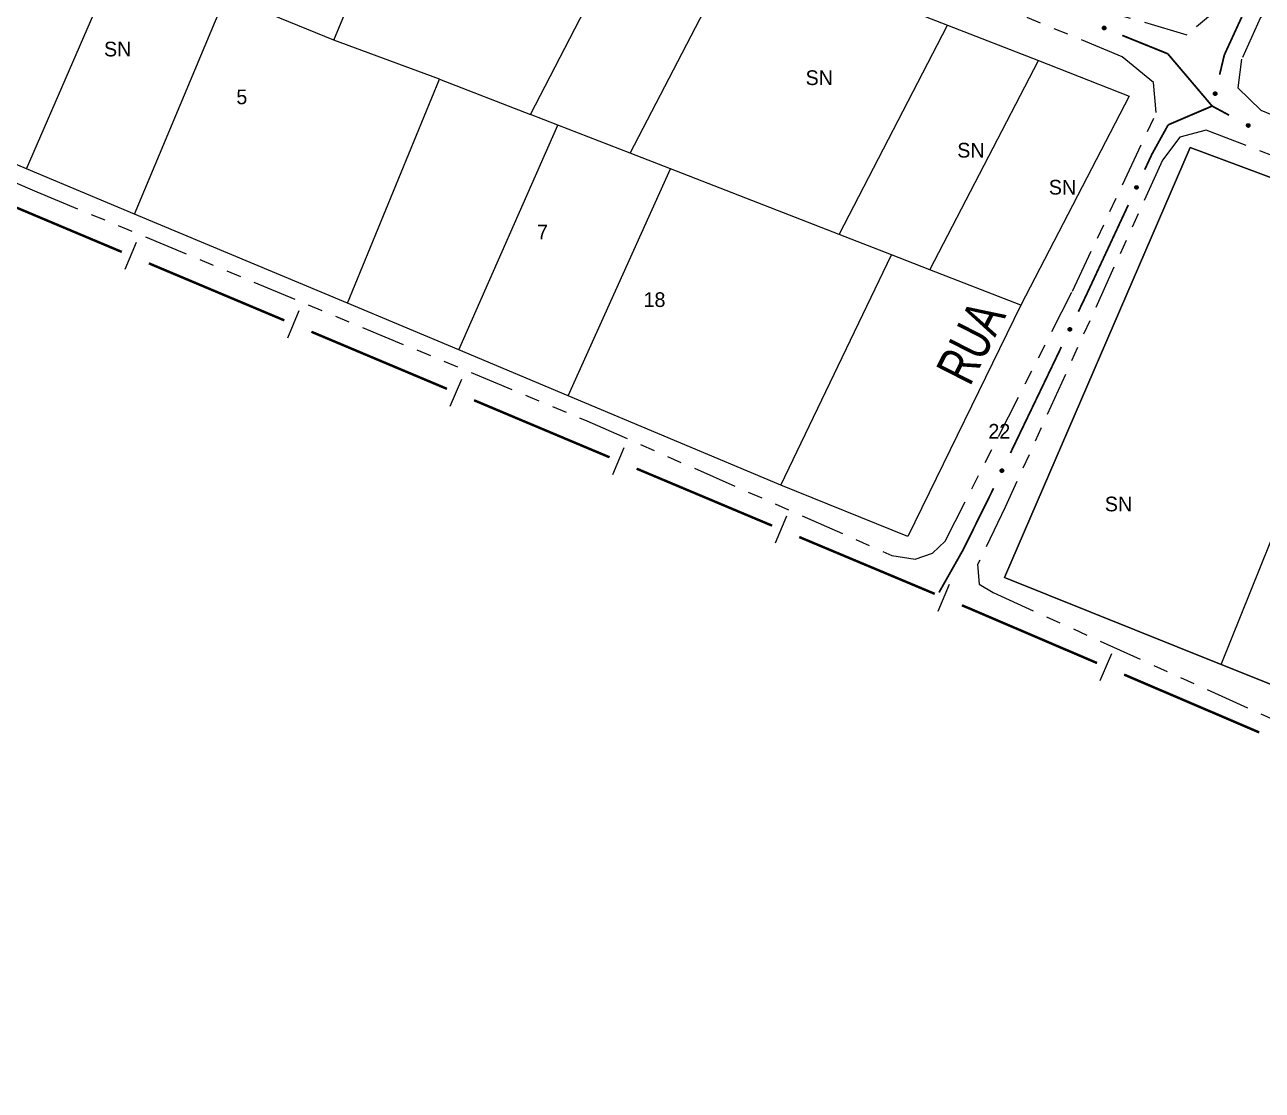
# Model space of a CAD drawing. Extents: x 205454 to 206599, y 4874260 to 4875179.
# Drawn here: x 205575.3 to 205701.6, y 4874324.9 to 4874433.7 of the extents above; entities that cross this region are included whole.
import ezdxf
from ezdxf.enums import TextEntityAlignment as Align

# ---------------------------------------------------------------- set-up
doc = ezdxf.new("R2010")
doc.units = 0
doc.header["$LTSCALE"] = 1.5
doc.header["$MEASUREMENT"] = 0
doc.linetypes.add('TRACO_25', pattern=[8, 3, -1, 1, -1, 1, -1])
for name, color, linetype in [('CD_MALHA_LOTES', 7, 'CONTINUOUS'), ('LM-LIM-SETORES-BAIRROS', 250, 'CONTINUOUS'), ('RU-QUADRA', 210, 'CONTINUOUS'), ('SV-EIXO-RUA-N-PAV', 6, 'CONTINUOUS'), ('SV-RUA-NAO-PAV', 7, 'CONTINUOUS'), ('SV-TXT-RUA-N-PAV', 7, 'CONTINUOUS'), ('Th_NmrPort', 7, 'CONTINUOUS')]:
    doc.layers.add(name, color=color, linetype=linetype)
doc.styles.add('ARIAL', font='ARIAL.SHX')

msp = doc.modelspace()

# ---------------------------------------------------------------- linework, layer by layer
at = {"layer": 'CD_MALHA_LOTES', "linetype": 'Continuous', "flags": 128}
for points in [[(205606.855868, 4874432.098188), (205615.151336, 4874452.105519)], [(205626.914363, 4874424.536863), (205637.999833, 4874445.923702)], [(205637.10658, 4874420.570064), (205648.189695, 4874441.948221)], [(205648.189695, 4874441.948221), (205669.495393, 4874433.635999)], [(205575.512253, 4874418.990555), (205584.960103, 4874440.789107)], [(205586.534662, 4874414.368695), (205595.841668, 4874436.63032)], [(205606.855868, 4874432.098188), (205595.841668, 4874436.63032)], [(205658.417198, 4874412.275996), (205669.495393, 4874433.635999)], [(205669.495393, 4874433.635999), (205678.758668, 4874430.022017)], [(205617.656202, 4874428.140129), (205606.855868, 4874432.098188)], [(205667.682612, 4874408.669908), (205678.758668, 4874430.022017)], [(205678.758668, 4874430.022017), (205688.021872, 4874426.408063)], [(205608.24624, 4874405.264709), (205617.656202, 4874428.140129)], [(205617.656202, 4874428.140129), (205626.914363, 4874424.536863)], [(205688.021872, 4874426.408063), (205676.947955, 4874405.063847)], [(205575.512253, 4874418.990555), (205564.108776, 4874423.772201)], [(205619.623781, 4874400.493937), (205629.712726, 4874423.447744)], [(205629.712726, 4874423.447744), (205626.914363, 4874424.536863)], [(205637.10658, 4874420.570064), (205629.712726, 4874423.447744)], [(205694.235886, 4874421.170967), (205675.310917, 4874377.259125)], [(205715.602205, 4874413.191834), (205694.235886, 4874421.170967)], [(205641.202645, 4874418.97588), (205637.10658, 4874420.570064)], [(205586.534662, 4874414.368695), (205575.512253, 4874418.990555)], [(205630.779439, 4874395.816205), (205641.202645, 4874418.97588)], [(205658.417198, 4874412.275996), (205641.202645, 4874418.97588)], [(205608.24624, 4874405.264709), (205586.534662, 4874414.368695)], [(205663.767126, 4874410.193811), (205658.417198, 4874412.275996)], [(205652.489589, 4874386.712817), (205663.767126, 4874410.193811)], [(205667.682612, 4874408.669908), (205663.767126, 4874410.193811)], [(205676.947955, 4874405.063847), (205667.682612, 4874408.669908)], [(205619.623781, 4874400.493937), (205608.24624, 4874405.264709)], [(205676.947955, 4874405.063847), (205665.436864, 4874381.461696)], [(205630.779439, 4874395.816205), (205619.623781, 4874400.493937)], [(205652.489589, 4874386.712817), (205630.779439, 4874395.816205)], [(205697.421487, 4874368.40504), (205706.359694, 4874390.602707)], [(205665.436864, 4874381.461696), (205652.489589, 4874386.712817)], [(205675.310917, 4874377.259125), (205697.421487, 4874368.40504)], [(205697.421487, 4874368.40504), (205720.220756, 4874359.295189)]]:
    msp.add_lwpolyline(points, dxfattribs=at)
at = {"layer": 'LM-LIM-SETORES-BAIRROS', "const_width": 0.25}
for points in [[(205571.40135, 4874416.322153), (205585.225699, 4874410.500867)], [(205587.990569, 4874409.33661), (205601.814918, 4874403.515323)], [(205604.579788, 4874402.351066), (205618.404137, 4874396.529779)], [(205621.169007, 4874395.365522), (205628.541993, 4874392.260836)], [(205628.541993, 4874392.260836), (205628.913434, 4874392.104426)], [(205628.913434, 4874392.104426), (205634.994133, 4874389.546083)], [(205637.759357, 4874388.382666), (205648.82025, 4874383.728997)], [(205648.82025, 4874383.728997), (205649.686123, 4874383.364697)], [(205649.686123, 4874383.364697), (205651.586335, 4874382.567629)], [(205654.352811, 4874381.407196), (205668.185195, 4874375.605027)], [(205670.951144, 4874374.443348), (205684.742903, 4874368.545265)], [(205687.501255, 4874367.365648), (205701.293014, 4874361.467564)]]:
    msp.add_lwpolyline(points, dxfattribs=at)
at = {"layer": 'LM-LIM-SETORES-BAIRROS'}
for points in [[(205585.565194, 4874408.730346), (205586.729451, 4874411.495216)], [(205602.154413, 4874401.744802), (205603.31867, 4874404.509672)], [(205618.743631, 4874394.759259), (205619.907889, 4874397.524128)], [(205635.334166, 4874387.775666), (205636.497583, 4874390.540889)], [(205651.928277, 4874380.79758), (205653.08871, 4874383.564056)], [(205668.527137, 4874373.834978), (205669.687571, 4874376.601454)], [(205685.072545, 4874366.772883), (205686.252162, 4874369.531235)]]:
    msp.add_lwpolyline(points, dxfattribs=at)
at = {"layer": 'RU-QUADRA', "linetype": 'Continuous', "flags": 128}
msp.add_lwpolyline([(205550.363656, 4874483.091419), (205584.618857, 4874469.015693), (205594.711939, 4874464.60449), (205606.049721, 4874459.649288), (205616.403012, 4874455.124361), (205623.489494, 4874452.105384), (205637.999833, 4874445.923702), (205648.189695, 4874441.948221), (205669.495393, 4874433.635999), (205678.758668, 4874430.022017), (205688.021872, 4874426.408063), (205676.947955, 4874405.063847), (205665.436864, 4874381.461696), (205652.489589, 4874386.712817), (205630.779439, 4874395.816205), (205619.623781, 4874400.493937), (205608.24624, 4874405.264709), (205586.534662, 4874414.368695), (205575.512253, 4874418.990555), (205564.108776, 4874423.772201)], dxfattribs=at)
at = {"layer": 'RU-QUADRA', "linetype": 'Continuous'}
msp.add_lwpolyline([(205720.220756, 4874359.295189), (205697.414689, 4874368.388045), (205675.310917, 4874377.259125), (205694.235886, 4874421.170967), (205715.607614, 4874413.206348)], dxfattribs=at)
at = {"layer": 'SV-EIXO-RUA-N-PAV', "const_width": 0.18}
for points in [[(205699.908916, 4874435.353097), (205698.118973, 4874431.453578)], [(205691.957295, 4874430.723148), (205687.318437, 4874432.59886)], [(205698.118973, 4874431.453578), (205697.729102, 4874430.604215)], [(205692.601827, 4874429.963453), (205691.957295, 4874430.723148)], [(205696.483493, 4874425.38823), (205692.601827, 4874429.963453)], [(205697.729102, 4874430.604215), (205697.249354, 4874428.595272)], [(205691.998859, 4874423.470396), (205696.448821, 4874425.373403)], [(205696.448821, 4874425.373403), (205696.483493, 4874425.38823)], [(205696.483493, 4874425.38823), (205698.211356, 4874424.458135)], [(205690.346697, 4874420.483795), (205691.921309, 4874423.33021)], [(205691.921309, 4874423.33021), (205691.998859, 4874423.470396)], [(205689.608834, 4874418.900175), (205690.031175, 4874419.806613)], [(205690.031175, 4874419.806613), (205690.346697, 4874420.483795)], [(205683.610959, 4874406.027377), (205687.919474, 4874415.274426)], [(205683.265362, 4874405.307573), (205683.610959, 4874406.027377)], [(205682.832538, 4874404.406095), (205683.265362, 4874405.307573)], [(205675.90735, 4874389.982442), (205681.101241, 4874400.800182)], [(205671.092654, 4874380.132913), (205673.736599, 4874385.478281)], [(205673.736599, 4874385.478281), (205674.01571, 4874386.042569)], [(205674.01571, 4874386.042569), (205674.176053, 4874386.376528)], [(205668.614411, 4874375.748329), (205671.074697, 4874380.101143)], [(205671.074697, 4874380.101143), (205671.092654, 4874380.132913)]]:
    msp.add_lwpolyline(points, dxfattribs=at)
at = {"layer": 'SV-EIXO-RUA-N-PAV'}
for points in [[(205685.556215, 4874433.192672), (205685.511464, 4874433.172938), (205685.468968, 4874433.165129), (205685.43165, 4874433.168817), (205685.399522, 4874433.180675), (205685.36802, 4874433.196509), (205685.339782, 4874433.219479), (205685.314088, 4874433.251916), (205685.293977, 4874433.296668), (205685.288839, 4874433.340727), (205685.290497, 4874433.377508), (205685.300933, 4874433.41172), (205685.316827, 4874433.442065), (205685.341658, 4874433.470608), (205685.374784, 4874433.496326), (205685.420273, 4874433.515459), (205685.461988, 4874433.522829), (205685.49799, 4874433.518314), (205685.532319, 4874433.507604), (205685.564286, 4874433.491054), (205685.591876, 4874433.468346), (205685.617709, 4874433.434946), (205685.635998, 4874433.389798), (205685.643824, 4874433.348277), (205685.639816, 4874433.31222), (205685.628511, 4874433.278661), (205685.613015, 4874433.246872), (205685.591106, 4874433.217525), (205685.556215, 4874433.192672)], [(205696.925248, 4874426.764154), (205696.95144, 4874426.72285), (205696.965506, 4874426.681996), (205696.967429, 4874426.644545), (205696.9605, 4874426.611007), (205696.949546, 4874426.577495), (205696.931048, 4874426.546144), (205696.90281, 4874426.515896), (205696.861561, 4874426.48933), (205696.818763, 4874426.477672), (205696.782147, 4874426.473822), (205696.74676, 4874426.479034), (205696.714383, 4874426.49022), (205696.682453, 4874426.510512), (205696.652079, 4874426.539428), (205696.62637, 4874426.581551), (205696.612855, 4874426.621699), (205696.611946, 4874426.657972), (205696.617411, 4874426.693515), (205696.629004, 4874426.727594), (205696.647339, 4874426.758264), (205696.676508, 4874426.788794), (205696.71842, 4874426.813617), (205696.758308, 4874426.827554), (205696.794559, 4874426.828972), (205696.82943, 4874426.822804), (205696.863176, 4874426.812226), (205696.895465, 4874426.794944), (205696.925248, 4874426.764154)], [(205700.073016, 4874423.563119), (205700.117843, 4874423.58268), (205700.160369, 4874423.590325), (205700.197673, 4874423.586493), (205700.229754, 4874423.574511), (205700.261195, 4874423.558556), (205700.289344, 4874423.535477), (205700.314913, 4874423.502941), (205700.334851, 4874423.458112), (205700.33982, 4874423.414033), (205700.33802, 4874423.37726), (205700.327452, 4874423.343088), (205700.311441, 4874423.312804), (205700.286501, 4874423.284357), (205700.253276, 4874423.258767), (205700.207713, 4874423.23981), (205700.16597, 4874423.232601), (205700.129985, 4874423.237255), (205700.095698, 4874423.248096), (205700.063795, 4874423.26477), (205700.036293, 4874423.287584), (205700.010589, 4874423.321083), (205699.992474, 4874423.366301), (205699.984808, 4874423.407852), (205699.988955, 4874423.443893), (205700.000389, 4874423.477409), (205700.016008, 4874423.509138), (205700.03803, 4874423.5384), (205700.073016, 4874423.563119)], [(205688.603691, 4874417.003554), (205688.5863, 4874417.049266), (205688.580701, 4874417.09211), (205688.586315, 4874417.129187), (205688.59982, 4874417.160658), (205688.617263, 4874417.191298), (205688.641664, 4874417.21831), (205688.675387, 4874417.242291), (205688.72112, 4874417.260059), (205688.765386, 4874417.26291), (205688.802031, 4874417.25935), (205688.835658, 4874417.247158), (205688.865139, 4874417.229714), (205688.892359, 4874417.20344), (205688.916328, 4874417.169027), (205688.933081, 4874417.122609), (205688.938283, 4874417.080569), (205688.93191, 4874417.044848), (205688.919438, 4874417.01112), (205688.901256, 4874416.980052), (205688.87715, 4874416.953675), (205688.842459, 4874416.929604), (205688.796425, 4874416.913676), (205688.754554, 4874416.90801), (205688.718753, 4874416.913879), (205688.685824, 4874416.926905), (205688.654879, 4874416.944026), (205688.626705, 4874416.967424), (205688.603691, 4874417.003554)], [(205681.805466, 4874402.521259), (205681.788606, 4874402.56717), (205681.783503, 4874402.610075), (205681.789548, 4874402.647085), (205681.803417, 4874402.678397), (205681.821214, 4874402.708833), (205681.845926, 4874402.73556), (205681.879926, 4874402.759148), (205681.925861, 4874402.776384), (205681.970157, 4874402.778722), (205682.006759, 4874402.774737), (205682.040242, 4874402.762156), (205682.069519, 4874402.744372), (205682.096433, 4874402.717783), (205682.120001, 4874402.683095), (205682.136214, 4874402.636485), (205682.140928, 4874402.594388), (205682.134141, 4874402.558743), (205682.121279, 4874402.525162), (205682.102738, 4874402.494307), (205682.078328, 4874402.468211), (205682.043359, 4874402.444545), (205681.997144, 4874402.429151), (205681.95521, 4874402.423971), (205681.91948, 4874402.430255), (205681.886703, 4874402.443662), (205681.85596, 4874402.461141), (205681.828059, 4874402.484864), (205681.805466, 4874402.521259)], [(205674.880278, 4874388.097606), (205674.863418, 4874388.143516), (205674.858316, 4874388.186422), (205674.86436, 4874388.223432), (205674.878229, 4874388.254744), (205674.896026, 4874388.28518), (205674.920738, 4874388.311907), (205674.954738, 4874388.335495), (205675.000673, 4874388.352731), (205675.044969, 4874388.355069), (205675.081571, 4874388.351084), (205675.115054, 4874388.338502), (205675.144331, 4874388.320718), (205675.171245, 4874388.29413), (205675.194813, 4874388.259442), (205675.211026, 4874388.212832), (205675.21574, 4874388.170734), (205675.208953, 4874388.13509), (205675.196091, 4874388.101508), (205675.17755, 4874388.070654), (205675.15314, 4874388.044558), (205675.118171, 4874388.020892), (205675.071956, 4874388.005498), (205675.030022, 4874388.000318), (205674.994292, 4874388.006602), (205674.961515, 4874388.020009), (205674.930772, 4874388.037488), (205674.902871, 4874388.061211), (205674.880278, 4874388.097606)]]:
    msp.add_lwpolyline(points, close=True, dxfattribs=at)
for points in [[(205685.638275, 4874433.37078), (205685.33402, 4874433.455536)], [(205685.635998, 4874433.389798), (205685.341658, 4874433.470608)], [(205685.62272, 4874433.412393), (205685.361235, 4874433.4828)], [(205685.617709, 4874433.434946), (205685.374784, 4874433.496326)], [(205685.598795, 4874433.451505), (205685.404895, 4874433.503415)], [(205685.591876, 4874433.468346), (205685.420273, 4874433.515459)], [(205685.573819, 4874433.480738), (205685.447262, 4874433.517192)], [(205685.564286, 4874433.491054), (205685.461988, 4874433.522829)], [(205685.613015, 4874433.246872), (205685.288839, 4874433.340727)], [(205685.628511, 4874433.278661), (205685.290497, 4874433.377508)], [(205685.616841, 4874433.26317), (205685.293611, 4874433.355599)], [(205685.591106, 4874433.217525), (205685.293977, 4874433.296668)], [(205685.597728, 4874433.234102), (205685.295492, 4874433.316571)], [(205685.631917, 4874433.296814), (205685.298325, 4874433.396377)], [(205685.639816, 4874433.31222), (205685.300933, 4874433.41172)], [(205685.573555, 4874433.20708), (205685.308005, 4874433.274715)], [(205685.638891, 4874433.332263), (205685.311866, 4874433.426226)], [(205685.556215, 4874433.192672), (205685.314088, 4874433.251916)], [(205685.643824, 4874433.348277), (205685.316827, 4874433.442065)], [(205685.531402, 4874433.182913), (205685.333949, 4874433.233316)], [(205685.511464, 4874433.172938), (205685.339782, 4874433.219479)], [(205685.487259, 4874433.168382), (205685.362478, 4874433.20559)], [(205685.468968, 4874433.165129), (205685.36802, 4874433.196509)], [(205696.629004, 4874426.727594), (205696.612855, 4874426.621699)], [(205696.637781, 4874426.73856), (205696.620627, 4874426.607979)], [(205696.647339, 4874426.758264), (205696.62637, 4874426.581551)], [(205696.662959, 4874426.76762), (205696.640575, 4874426.568143)], [(205696.676508, 4874426.788794), (205696.652079, 4874426.539428)], [(205696.69806, 4874426.797115), (205696.667475, 4874426.52805)], [(205696.71842, 4874426.813617), (205696.682453, 4874426.510512)], [(205696.736886, 4874426.818707), (205696.698496, 4874426.50521)], [(205696.758308, 4874426.827554), (205696.714383, 4874426.49022)], [(205696.77488, 4874426.825066), (205696.730785, 4874426.487679)], [(205696.794559, 4874426.828972), (205696.74676, 4874426.479034)], [(205696.810972, 4874426.823461), (205696.762321, 4874426.478745)], [(205696.82943, 4874426.822804), (205696.782147, 4874426.473822)], [(205696.846489, 4874426.813577), (205696.803345, 4874426.480171)], [(205696.863176, 4874426.812226), (205696.818763, 4874426.477672)], [(205696.878084, 4874426.799017), (205696.841656, 4874426.487857)], [(205696.895465, 4874426.794944), (205696.861561, 4874426.48933)], [(205696.908412, 4874426.779149), (205696.881175, 4874426.506478)], [(205696.925248, 4874426.764154), (205696.90281, 4874426.515896)], [(205696.938601, 4874426.741076), (205696.918237, 4874426.538311)], [(205696.95144, 4874426.72285), (205696.931048, 4874426.546144)], [(205696.959559, 4874426.699596), (205696.941394, 4874426.570659)], [(205696.965506, 4874426.681996), (205696.949546, 4874426.577495)], [(205699.984808, 4874423.407852), (205700.311441, 4874423.312804)], [(205699.988955, 4874423.443893), (205700.327452, 4874423.343088)], [(205699.989803, 4874423.423847), (205700.316463, 4874423.328624)], [(205699.990271, 4874423.385328), (205700.294196, 4874423.2994)], [(205699.992474, 4874423.366301), (205700.286501, 4874423.284357)], [(205699.996914, 4874423.459268), (205700.330119, 4874423.35842)], [(205700.000389, 4874423.477409), (205700.33802, 4874423.37726)], [(205700.012119, 4874423.492854), (205700.33499, 4874423.39918)], [(205700.016008, 4874423.509138), (205700.33982, 4874423.414033)], [(205700.031344, 4874423.521848), (205700.333259, 4874423.438215)], [(205700.03803, 4874423.5384), (205700.334851, 4874423.458112)], [(205700.055621, 4874423.548777), (205700.320908, 4874423.480119)], [(205700.073016, 4874423.563119), (205700.314913, 4874423.502941)], [(205700.097866, 4874423.572782), (205700.295124, 4874423.521618)], [(205700.117843, 4874423.58268), (205700.289344, 4874423.535477)], [(205700.142066, 4874423.587143), (205700.266702, 4874423.549454)], [(205700.160369, 4874423.590325), (205700.261195, 4874423.558556)], [(205700.005664, 4874423.343655), (205700.266877, 4874423.272241)], [(205700.010589, 4874423.321083), (205700.253276, 4874423.258767)], [(205700.029439, 4874423.304452), (205700.223138, 4874423.251795)], [(205700.036293, 4874423.287584), (205700.207713, 4874423.23981)], [(205700.054302, 4874423.275123), (205700.180718, 4874423.23818)], [(205700.063795, 4874423.26477), (205700.16597, 4874423.232601)], [(205688.580701, 4874417.09211), (205688.617263, 4874417.191298)], [(205688.583003, 4874417.073676), (205688.626619, 4874417.196363)], [(205688.5863, 4874417.049266), (205688.641664, 4874417.21831)], [(205688.59523, 4874417.028839), (205688.655784, 4874417.223419)], [(205688.603691, 4874417.003554), (205688.675387, 4874417.242291)], [(205688.617183, 4874416.985492), (205688.69847, 4874417.247186)], [(205688.626705, 4874416.967424), (205688.72112, 4874417.260059)], [(205688.642918, 4874416.959953), (205688.740918, 4874417.257516)], [(205688.654879, 4874416.944026), (205688.765386, 4874417.26291)], [(205688.670958, 4874416.939361), (205688.779991, 4874417.257374)], [(205688.685824, 4874416.926905), (205688.802031, 4874417.25935)], [(205688.703777, 4874416.922565), (205688.82047, 4874417.250557)], [(205688.718753, 4874416.913879), (205688.835658, 4874417.247158)], [(205688.738816, 4874416.913765), (205688.849579, 4874417.235489)], [(205688.754554, 4874416.90801), (205688.865139, 4874417.229714)], [(205688.777314, 4874416.912387), (205688.877703, 4874417.211847)], [(205688.796425, 4874416.913676), (205688.892359, 4874417.20344)], [(205688.819677, 4874416.925767), (205688.903522, 4874417.183258)], [(205688.842459, 4874416.929604), (205688.916328, 4874417.169027)], [(205688.859974, 4874416.947636), (205688.921849, 4874417.13859)], [(205688.87715, 4874416.953675), (205688.933081, 4874417.122609)], [(205688.89046, 4874416.971066), (205688.933416, 4874417.095567)], [(205688.901256, 4874416.980052), (205688.938283, 4874417.080569)], [(205681.783503, 4874402.610075), (205681.821214, 4874402.708833)], [(205681.785592, 4874402.591615), (205681.830628, 4874402.713789)], [(205681.788606, 4874402.56717), (205681.845926, 4874402.73556)], [(205681.797298, 4874402.54664), (205681.860105, 4874402.740505)], [(205681.805466, 4874402.521259), (205681.879926, 4874402.759148)], [(205681.818747, 4874402.503041), (205681.903064, 4874402.763775)], [(205681.828059, 4874402.484864), (205681.925861, 4874402.776384)], [(205681.844184, 4874402.477205), (205681.945628, 4874402.773612)], [(205681.85596, 4874402.461141), (205681.970157, 4874402.778722)], [(205681.871983, 4874402.45629), (205681.984698, 4874402.773017)], [(205681.886703, 4874402.443662), (205682.006759, 4874402.774737)], [(205681.904605, 4874402.439114), (205682.025095, 4874402.76573)], [(205681.91948, 4874402.430255), (205682.040242, 4874402.762156)], [(205681.93954, 4874402.429909), (205682.054026, 4874402.750326)], [(205681.95521, 4874402.423971), (205682.069519, 4874402.744372)], [(205681.978019, 4874402.428084), (205682.081874, 4874402.72636)], [(205681.997144, 4874402.429151), (205682.096433, 4874402.717783)], [(205682.020534, 4874402.440972), (205682.10736, 4874402.697473)], [(205682.043359, 4874402.444545), (205682.120001, 4874402.683095)], [(205682.061082, 4874402.462372), (205682.125168, 4874402.652596)], [(205682.078328, 4874402.468211), (205682.136214, 4874402.636485)], [(205682.091838, 4874402.485446), (205682.136235, 4874402.609441)], [(205682.102738, 4874402.494307), (205682.140928, 4874402.594388)], [(205674.858316, 4874388.186422), (205674.896026, 4874388.28518)], [(205674.860404, 4874388.167962), (205674.90544, 4874388.290136)], [(205674.863418, 4874388.143516), (205674.920738, 4874388.311907)], [(205674.87211, 4874388.122987), (205674.934917, 4874388.316852)], [(205674.880278, 4874388.097606), (205674.954738, 4874388.335495)], [(205674.893559, 4874388.079388), (205674.977876, 4874388.340122)], [(205674.902871, 4874388.061211), (205675.000673, 4874388.352731)], [(205674.918996, 4874388.053552), (205675.02044, 4874388.349958)], [(205674.930772, 4874388.037488), (205675.044969, 4874388.355069)], [(205674.946795, 4874388.032637), (205675.05951, 4874388.349364)], [(205674.961515, 4874388.020009), (205675.081571, 4874388.351084)], [(205674.979417, 4874388.015461), (205675.099907, 4874388.342077)], [(205674.994292, 4874388.006602), (205675.115054, 4874388.338502)], [(205675.014352, 4874388.006256), (205675.128838, 4874388.326673)], [(205675.030022, 4874388.000318), (205675.144331, 4874388.320718)], [(205675.052831, 4874388.004431), (205675.156687, 4874388.302707)], [(205675.071956, 4874388.005498), (205675.171245, 4874388.29413)], [(205675.095346, 4874388.017318), (205675.182172, 4874388.27382)], [(205675.118171, 4874388.020892), (205675.194813, 4874388.259442)], [(205675.135894, 4874388.038719), (205675.19998, 4874388.228942)], [(205675.15314, 4874388.044558), (205675.211026, 4874388.212832)], [(205675.16665, 4874388.061793), (205675.211047, 4874388.185788)], [(205675.17755, 4874388.070654), (205675.21574, 4874388.170734)]]:
    msp.add_lwpolyline(points, dxfattribs=at)
at = {"layer": 'SV-RUA-NAO-PAV', "linetype": 'TRACO_25'}
for points in [[(205491.621884, 4874452.107522, 7.916488), (205551.956628, 4874426.95012, 7.916488), (205576.55922, 4874416.644298, 7.723867), (205632.680966, 4874393.264368, 7.229143), (205663.784822, 4874379.53655, 6.635474), (205666.188781, 4874379.136406, 6.635474), (205667.966424, 4874379.761402, 6.635474), (205669.243084, 4874380.986485, 6.635474), (205682.230944, 4874406.488787, 6.981781), (205690.78898, 4874424.715462, 7.328088), (205690.505377, 4874427.777052, 7.328088), (205687.304741, 4874430.425855, 7.328088), (205634.659796, 4874452.105203, 7.328088)], [(205698.322423, 4874436.379502, 7.328088), (205693.926747, 4874432.63319, 7.328088), (205687.525475, 4874434.509425, 7.328088), (205645.365369, 4874452.105029, 7.328088)], [(205714.413794, 4874452.112773, 7.328088), (205701.429634, 4874434.437495, 7.328088), (205699.487627, 4874430.165079, 7.328088), (205699.099225, 4874427.252069, 7.328088), (205701.455921, 4874424.965048, 7.328088), (205752.2184, 4874403.910599, 7.05599), (205780.716419, 4874395.633496, 6.734419), (205796.750939, 4874388.083299, 6.487057)], [(205796.737084, 4874384.241116, 6.709683), (205789.757688, 4874387.474756, 6.709683), (205779.737138, 4874392.421505, 7.05599), (205756.72695, 4874399.509922, 7.05599), (205738.646168, 4874405.786371, 7.204407), (205711.148829, 4874417.038763, 7.550714), (205695.872645, 4874422.915051, 7.402297), (205693.193587, 4874422.215084, 7.352824), (205691.416476, 4874419.864896, 7.303352), (205675.376798, 4874384.461618, 6.981781), (205672.54909, 4874378.611083, 6.610738), (205672.724988, 4874376.610853, 6.610738), (205674.127495, 4874375.735698, 6.561266), (205719.48119, 4874355.181529, 6.660211), (205772.046484, 4874334.327028, 6.239695), (205796.749796, 4874324.947027, 5.200774)]]:
    msp.add_polyline3d(points, dxfattribs=at)

# ---------------------------------------------------------------- texts
at = {"layer": 'SV-TXT-RUA-N-PAV', "style": 'ARIAL', "width": 0.7}
msp.add_text('RUA', height=4, rotation=63, dxfattribs=at).set_placement((205671.762358, 4874396.700412))
at = {"layer": 'Th_NmrPort', "color": 1}
for s, p in [('SN', (205583.412212, 4874431.203081)), ('SN', (205655.000344, 4874428.282816)), ('5', (205596.915529, 4874426.324479)), ('SN', (205670.477288, 4874420.8808)), ('SN', (205679.820025, 4874417.107045)), ('7', (205627.594523, 4874412.529812)), ('18', (205638.467759, 4874405.632478)), ('22', (205673.65332, 4874392.196026)), ('SN', (205685.534692, 4874384.776873))]:
    msp.add_text(s, height=1.5, dxfattribs=at).set_placement(p, align=Align.MIDDLE_LEFT)

doc.saveas('drawing.dxf')
